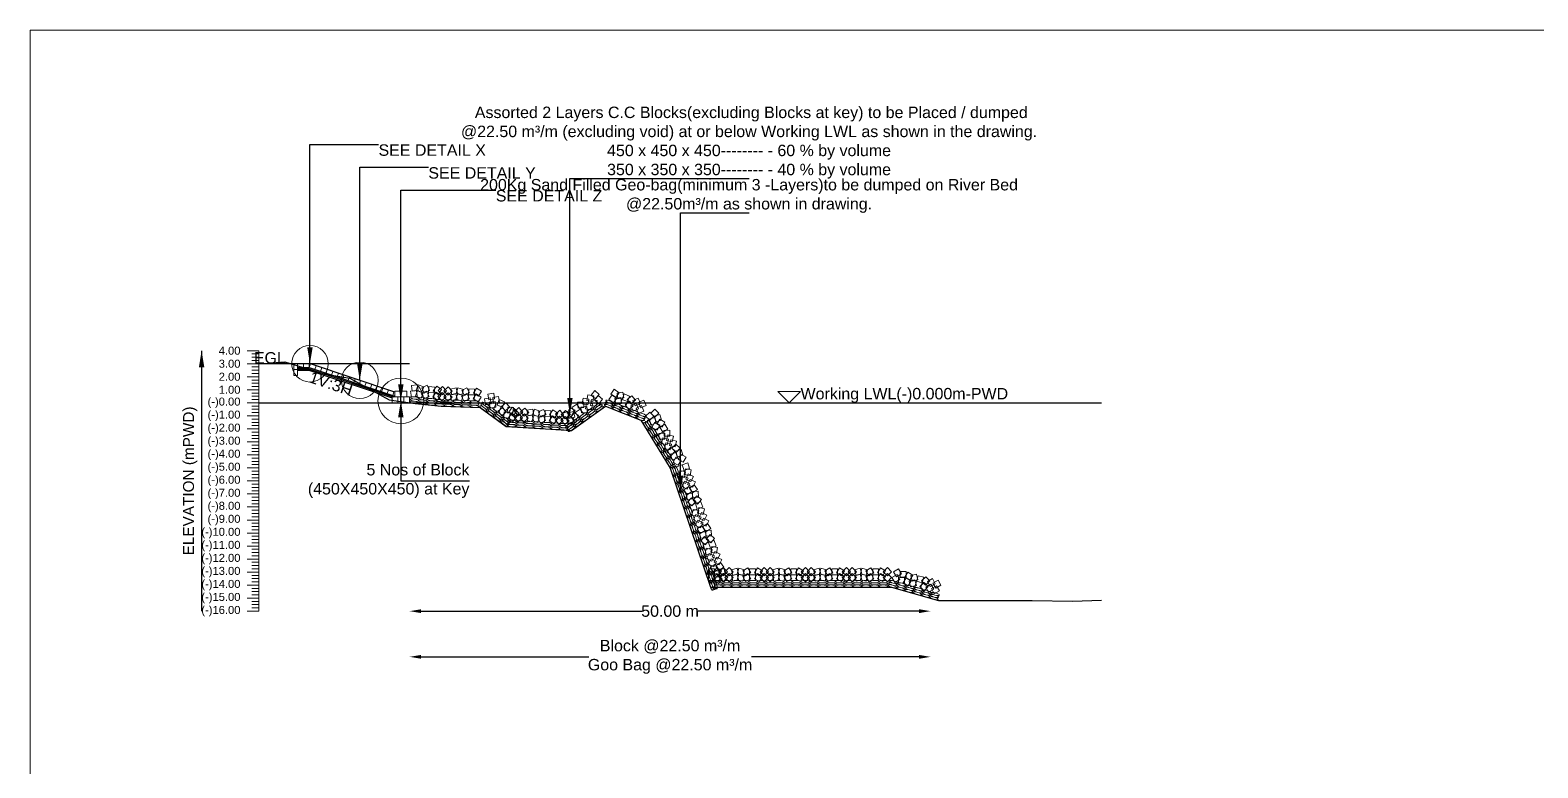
# Model space of a CAD drawing. Header units: inches. Extents: x 89000 to 845017, y -7071 to 0.
# Drawn here: x 400000 to 406595, y -3229 to 0 of the extents above; entities that cross this region are included whole.
import ezdxf

# ---------------------------------------------------------------- set-up
doc = ezdxf.new("R2010")
doc.units = ezdxf.units.IN
doc.header["$LTSCALE"] = 7
doc.header["$MEASUREMENT"] = 0
doc.header["$PDMODE"] = 3
for name, color, linetype, lineweight in [('Cross Section Labels', 7, 'Continuous', 9), ('Existing_Bed_Level for Xsection', 7, 'Continuous', 25), ('Long Section Labels', 7, 'Continuous', 9)]:
    doc.layers.add(name, color=color, linetype=linetype, lineweight=lineweight)
doc.styles.get("Standard").update_dxf_attribs({"font": 'arial.ttf'})
doc.dimstyles.new('Appron Lebeling Style', dxfattribs={"dimtxt": 50, "dimasz": 50, "dimexe": 0.18, "dimexo": 0.0625, "dimgap": 0.09, "dimtad": 0, "dimtih": 1, "dimtoh": 1, "dimdec": 4, "dimzin": 0, "dimdsep": 46, "dimtxsty": 'Standard', "dimcen": 0.09, "dimse1": 1, "dimse2": 1, "dimadec": 0, "dimazin": 0, "dimtfac": 1, "dimtdec": 4, "dimtofl": 0, "dimtmove": 0, "dimatfit": 3, "dimfxl": 1, "dimtolj": 1, "dimtzin": 0, "dimarcsym": 0})
doc.dimstyles.get("Standard").update_dxf_attribs({"dimtxt": 0.18, "dimasz": 0.18, "dimexe": 0.18, "dimexo": 0.0625, "dimgap": 0.09, "dimtad": 0, "dimtih": 1, "dimtoh": 1, "dimdec": 4, "dimzin": 0, "dimdsep": 46, "dimtxsty": 'Standard', "dimcen": 0.09, "dimadec": 0, "dimazin": 0, "dimtfac": 1, "dimtdec": 4, "dimtofl": 0, "dimtmove": 0, "dimatfit": 3, "dimfxl": 1, "dimtolj": 1, "dimtzin": 0, "dimarcsym": 0})

# ---------------------------------------------------------------- blocks, each defined once
blk = doc.blocks.new('*D297')
at = {"layer": 'Cross Section Labels', "color": 0, "lineweight": -2, "transparency": 16777216}
for p, q in [((401710, -2543.3), (402676.7, -2543.3)), ((403888.5, -2543.3), (402921.8, -2543.3))]:
    blk.add_line(p, q, dxfattribs=at)
at = {"layer": 'Cross Section Labels', "color": 0, "transparency": 16777216}
for points in [[(401710, -2535), (401710, -2551.7), (401660, -2543.3)], [(403888.5, -2535), (403888.5, -2551.7), (403938.5, -2543.3)]]:
    blk.add_solid(points, dxfattribs=at)
at = {"layer": 'Defpoints', "color": 0, "transparency": 16777216}
for p in [(401660, -1631.3), (403938.5, -2487.3), (403938.5, -2543.3)]:
    blk.add_point(p, dxfattribs=at)
at = {"layer": 'Cross Section Labels', "color": 0, "transparency": 16777216, "insert": (402799.2, -2543.3), "char_height": 50, "attachment_point": 5}
blk.add_mtext('\\A1;50.00 m', dxfattribs=at)
blk = doc.blocks.new('*D298')
at = {"layer": 'Cross Section Labels', "color": 0, "lineweight": -2, "transparency": 16777216}
for p, q in [((401710, -2743.3), (402443.6, -2743.3)), ((403888.5, -2743.3), (403154.9, -2743.3))]:
    blk.add_line(p, q, dxfattribs=at)
at = {"layer": 'Cross Section Labels', "color": 0, "transparency": 16777216}
for points in [[(401710, -2735), (401710, -2751.7), (401660, -2743.3)], [(403888.5, -2735), (403888.5, -2751.7), (403938.5, -2743.3)]]:
    blk.add_solid(points, dxfattribs=at)
at = {"layer": 'Defpoints', "color": 0, "transparency": 16777216}
for p in [(401660, -1631.3), (403938.5, -2487.3), (403938.5, -2743.3)]:
    blk.add_point(p, dxfattribs=at)
at = {"layer": 'Cross Section Labels', "color": 0, "transparency": 16777216, "insert": (402799.2, -2743.3), "char_height": 50, "attachment_point": 5}
blk.add_mtext('\\A1;Block @22.50 m³/m ^JGoo Bag @22.50 m³/m ', dxfattribs=at)

msp = doc.modelspace()

# ---------------------------------------------------------------- linework, layer by layer
at = {"layer": 'Cross Section Labels'}
for points in [[(400000, 0), (410000, 0), (410000, -7071), (400000, -7071)], [(403319.96904, -1631.32), (403369.96904, -1581.32), (403269.96904, -1581.32)]]:
    msp.add_lwpolyline(points, close=True, dxfattribs=at)
for centre, radius in [((401223.91904, -1460.32), 80), ((401441.94404, -1532.995), 80), ((401621.49404, -1622.77), 100)]:
    msp.add_circle(centre, radius, dxfattribs=at)
at = {"layer": 'Existing_Bed_Level for Xsection'}
for points in [[(401000, -1460.434), (401113.99591, -1452.169), (401284.97579, -1504.78), (401398.9717, -1523.647), (401569.95158, -1618.267), (401683.94749, -1634.797), (401797.9434, -1646.197), (401968.92328, -1652.467), (402082.91919, -1734.547), (402253.89907, -1745.947), (402367.89498, -1752.217), (402516.93451, -1646.71), (402672.03662, -1707.13), (402799.30773, -1917.46), (402976.40425, -2438.44), (403181.22369, -2438.44), (403336.64762, -2438.44), (403563.24983, -2438.44), (403768.07394, -2438.44), (403972.97824, -2497.15), (404100.28388, -2497.15), (404227.59959, -2497.15), (404382.97751, -2497.15), (404559.82018, -2500), (404687.13021, -2495.44)], [(401659.96904, -1460.32), (401000, -1460.32)], [(401595.84404, -1584.295), (401226.55159, -1461.19752), (401223.91904, -1460.32), (401221.14409, -1460.32), (401169.84409, -1460.32)], [(401169.84409, -1477.42), (401221.14409, -1477.42), (401595.84404, -1602.31998)], [(401169.84409, -1483.12), (401220.21911, -1483.12), (401587.86911, -1605.67)], [(401169.84409, -1488.82), (401219.29413, -1488.82), (401583.01904, -1610.06164)], [(401000, -1631.32), (404687.13021, -1631.32)]]:
    msp.add_lwpolyline(points, dxfattribs=at)
at = {"layer": 'Long Section Labels'}
for points in [[(401000, -1403.32), (400950, -1403.32)], [(401000, -1417.57), (400970, -1417.57)], [(401000, -1431.82), (400970, -1431.82)], [(401000, -1446.07), (400970, -1446.07)], [(401000, -2543.32), (401000, -2486.32), (401000, -2429.32), (401000, -2372.32), (401000, -2315.32), (401000, -2258.32), (401000, -2201.32), (401000, -2144.32), (401000, -2087.32), (401000, -2030.32), (401000, -1973.32), (401000, -1916.32), (401000, -1859.32), (401000, -1802.32), (401000, -1745.32), (401000, -1688.32), (401000, -1631.32), (401000, -1574.32), (401000, -1517.32), (401000, -1460.32), (401000, -1403.32)], [(401000, -1460.32), (400950, -1460.32)], [(401000, -1474.57), (400970, -1474.57)], [(401000, -1488.82), (400970, -1488.82)], [(401000, -1503.07), (400970, -1503.07)], [(401000, -1517.32), (400950, -1517.32)], [(401000, -1574.32), (400950, -1574.32)], [(401000, -1531.57), (400970, -1531.57)], [(401000, -1545.82), (400970, -1545.82)], [(401000, -1560.07), (400970, -1560.07)], [(401000, -1631.32), (400950, -1631.32)], [(401000, -1588.57), (400970, -1588.57)], [(401000, -1602.82), (400970, -1602.82)], [(401000, -1617.07), (400970, -1617.07)], [(401000, -1645.57), (400970, -1645.57)], [(401000, -1688.32), (400950, -1688.32)], [(401000, -1659.82), (400970, -1659.82)], [(401000, -1674.07), (400970, -1674.07)], [(401000, -1702.57), (400970, -1702.57)], [(401000, -1745.32), (400950, -1745.32)], [(401000, -1716.82), (400970, -1716.82)], [(401000, -1731.07), (400970, -1731.07)], [(401000, -1759.57), (400970, -1759.57)], [(401000, -1773.82), (400970, -1773.82)], [(401000, -1802.32), (400950, -1802.32)], [(401000, -1788.07), (400970, -1788.07)], [(401000, -1816.57), (400970, -1816.57)], [(401000, -1830.82), (400970, -1830.82)], [(401000, -1845.07), (400970, -1845.07)], [(401000, -1859.32), (400950, -1859.32)], [(401000, -1873.57), (400970, -1873.57)], [(401000, -1887.82), (400970, -1887.82)], [(401000, -1902.07), (400970, -1902.07)], [(401000, -1916.32), (400950, -1916.32)], [(401000, -1973.32), (400950, -1973.32)], [(401000, -1930.57), (400970, -1930.57)], [(401000, -1944.82), (400970, -1944.82)], [(401000, -1959.07), (400970, -1959.07)], [(401000, -2030.32), (400950, -2030.32)], [(401000, -1987.57), (400970, -1987.57)], [(401000, -2001.82), (400970, -2001.82)], [(401000, -2016.07), (400970, -2016.07)], [(401000, -2087.32), (400950, -2087.32)], [(401000, -2044.57), (400970, -2044.57)], [(401000, -2058.82), (400970, -2058.82)], [(401000, -2073.07), (400970, -2073.07)], [(401000, -2101.57), (400970, -2101.57)], [(401000, -2144.32), (400950, -2144.32)], [(401000, -2115.82), (400970, -2115.82)], [(401000, -2130.07), (400970, -2130.07)], [(401000, -2158.57), (400970, -2158.57)], [(401000, -2172.82), (400970, -2172.82)], [(401000, -2201.32), (400950, -2201.32)], [(401000, -2187.07), (400970, -2187.07)], [(401000, -2215.57), (400970, -2215.57)], [(401000, -2229.82), (400970, -2229.82)], [(401000, -2258.32), (400950, -2258.32)], [(401000, -2244.07), (400970, -2244.07)], [(401000, -2272.57), (400970, -2272.57)], [(401000, -2286.82), (400970, -2286.82)], [(401000, -2301.07), (400970, -2301.07)], [(401000, -2315.32), (400950, -2315.32)], [(401000, -2372.32), (400950, -2372.32)], [(401000, -2329.57), (400970, -2329.57)], [(401000, -2343.82), (400970, -2343.82)], [(401000, -2358.07), (400970, -2358.07)], [(401000, -2429.32), (400950, -2429.32)], [(401000, -2386.57), (400970, -2386.57)], [(401000, -2400.82), (400970, -2400.82)], [(401000, -2415.07), (400970, -2415.07)], [(401000, -2486.32), (400950, -2486.32)], [(401000, -2443.57), (400970, -2443.57)], [(401000, -2457.82), (400970, -2457.82)], [(401000, -2472.07), (400970, -2472.07)], [(401000, -2500.57), (400970, -2500.57)], [(401000, -2543.32), (400950, -2543.32)], [(401000, -2514.82), (400970, -2514.82)], [(401000, -2529.07), (400970, -2529.07)]]:
    msp.add_lwpolyline(points, dxfattribs=at)
for points in [[(401169.84409, -1460.32), (401152.74409, -1460.32), (401152.74409, -1485.97), (401169.84409, -1485.97)], [(401169.84409, -1485.97), (401152.74409, -1485.97), (401152.74409, -1511.62), (401169.84409, -1511.62)], [(401195.49409, -1460.32), (401169.84409, -1460.32), (401169.84409, -1477.42), (401195.49409, -1477.42)], [(401221.14409, -1460.32), (401195.49409, -1460.32), (401195.49409, -1477.42), (401221.14409, -1477.42)], [(401250.88531, -1469.30876), (401226.55159, -1461.19752), (401221.14409, -1477.42), (401245.47782, -1485.53124)], [(401275.21904, -1477.42), (401250.88531, -1469.30876), (401245.47782, -1485.53124), (401269.81155, -1493.64248)], [(401299.55277, -1485.53124), (401275.21904, -1477.42), (401269.81155, -1493.64248), (401294.14527, -1501.75373)], [(401323.88649, -1493.64248), (401299.55277, -1485.53124), (401294.14527, -1501.75373), (401318.479, -1509.86497)], [(401348.22022, -1501.75373), (401323.88649, -1493.64248), (401318.479, -1509.86497), (401342.81273, -1517.97621)], [(401372.55395, -1509.86497), (401348.22022, -1501.75373), (401342.81273, -1517.97621), (401367.14645, -1526.08745)], [(401396.88767, -1517.97621), (401372.55395, -1509.86497), (401367.14645, -1526.08745), (401391.48018, -1534.1987)], [(401421.2214, -1526.08745), (401396.88767, -1517.97621), (401391.48018, -1534.1987), (401415.81391, -1542.30994)], [(401445.55513, -1534.1987), (401421.2214, -1526.08745), (401415.81391, -1542.30994), (401440.14763, -1550.42118)], [(401469.88885, -1542.30994), (401445.55513, -1534.1987), (401440.14763, -1550.42118), (401464.48136, -1558.53242)], [(401494.22258, -1550.42118), (401469.88885, -1542.30994), (401464.48136, -1558.53242), (401488.81509, -1566.64366)], [(401518.55631, -1558.53242), (401494.22258, -1550.42118), (401488.81509, -1566.64366), (401513.14881, -1574.75491)], [(401542.89003, -1566.64366), (401518.55631, -1558.53242), (401513.14881, -1574.75491), (401537.48254, -1582.86615)], [(401567.22376, -1574.75491), (401542.89003, -1566.64366), (401537.48254, -1582.86615), (401561.81626, -1590.97739)], [(401591.55749, -1582.86615), (401567.22376, -1574.75491), (401561.81626, -1590.97739), (401586.14999, -1599.08863)], [(401621.49404, -1580.02), (401595.84404, -1580.02), (401595.84404, -1605.67), (401621.49404, -1605.67)], [(401647.14404, -1580.02), (401621.49404, -1580.02), (401621.49404, -1605.67), (401647.14404, -1605.67)], [(401689.89941, -1577.45343), (401664.42777, -1580.47307), (401667.44742, -1605.94471), (401692.91905, -1602.92507)], [(401693.5803, -1552.06892), (401668.10866, -1555.08856), (401671.1283, -1580.56019), (401696.59994, -1577.54055)], [(401718.8247, -1587.07017), (401694.83409, -1577.9942), (401685.75813, -1601.98481), (401709.74874, -1611.06078)], [(401721.37706, -1561.54747), (401697.38645, -1552.47151), (401688.31049, -1576.46212), (401712.3011, -1585.53808)], [(401734.23854, -1580.11848), (401710.85274, -1590.65542), (401721.38968, -1614.04122), (401744.77547, -1603.50428)], [(401736.7909, -1554.59579), (401713.4051, -1565.13273), (401723.94204, -1588.51852), (401747.32784, -1577.98159)], [(401769.92669, -1562.62435), (401744.404, -1560.07199), (401741.85164, -1585.59468), (401767.37433, -1588.14704)], [(401799.30954, -1573.72348), (401778.47346, -1558.76419), (401763.51418, -1579.60028), (401784.35026, -1594.55956)], [(401803.37029, -1560.65613), (401784.57356, -1578.10909), (401802.02652, -1596.90581), (401820.82324, -1579.45285)], [(401846.45654, -1580.3784), (401828.98862, -1561.59558), (401810.2058, -1579.0635), (401827.67373, -1597.84632)], [(401863.59903, -1565.29452), (401838.59754, -1571.02584), (401844.32886, -1596.02733), (401869.33035, -1590.29602)], [(401895.62755, -1573.11719), (401871.113, -1565.57007), (401863.56588, -1590.08463), (401888.08044, -1597.63174)], [(401910.57301, -1565.2086), (401887.8972, -1577.19737), (401899.88597, -1599.87317), (401922.56177, -1587.8844)], [(401944.14863, -1571.13447), (401918.51586, -1570.19449), (401917.57588, -1595.82726), (401943.20865, -1596.76724)], [(401974.17214, -1580.36115), (401952.43534, -1566.74373), (401938.81792, -1588.48053), (401960.55472, -1602.09795)], [(402469.76826, -1578.09572), (402453.38616, -1597.83272), (402473.12316, -1614.21482), (402489.50526, -1594.47781)], [(402575.90362, -1587.46335), (402555.23021, -1572.28006), (402540.04691, -1592.95348), (402560.72033, -1608.13677)], [(401608.66904, -1605.67), (401583.01904, -1605.67), (401583.01904, -1631.32), (401608.66904, -1631.32)], [(401634.31904, -1605.67), (401608.66904, -1605.67), (401608.66904, -1631.32), (401634.31904, -1631.32)], [(401659.96904, -1605.67), (401634.31904, -1605.67), (401634.31904, -1631.32), (401659.96904, -1631.32)], [(401767.37433, -1588.14704), (401741.85164, -1585.59468), (401739.29927, -1611.11738), (401764.82197, -1613.66974)], [(401796.75718, -1599.24617), (401775.9211, -1584.28689), (401760.96181, -1605.12297), (401781.7979, -1620.08226)], [(401802.43031, -1586.2889), (401783.63358, -1603.74186), (401801.08654, -1622.53858), (401819.88326, -1605.08562)], [(401845.51656, -1606.01117), (401828.04864, -1587.22835), (401809.26583, -1604.69627), (401826.73375, -1623.47909)], [(401862.65905, -1590.9273), (401837.65756, -1596.65861), (401843.38888, -1621.6601), (401868.39037, -1615.92879)], [(401894.68757, -1598.74996), (401870.17302, -1591.20284), (401862.6259, -1615.7174), (401887.14046, -1623.26451)], [(401909.63303, -1590.84137), (401886.95722, -1602.83014), (401898.94599, -1625.50594), (401921.62179, -1613.51718)], [(401943.20865, -1596.76724), (401917.57588, -1595.82726), (401916.6359, -1621.46003), (401942.26867, -1622.40001)], [(401973.23216, -1605.99392), (401951.49536, -1592.37651), (401937.87794, -1614.1133), (401959.61474, -1627.73072)], [(402012.72001, -1610.02706), (401987.40157, -1614.13788), (401991.51239, -1639.45633), (402016.83083, -1635.34551)], [(402027.70778, -1589.21146), (402002.38934, -1593.32228), (402006.50016, -1618.64072), (402031.8186, -1614.52991)], [(402037.65487, -1650.32156), (402033.52389, -1625.00639), (402008.20873, -1629.13737), (402012.33971, -1654.45254)], [(402052.64264, -1629.50596), (402048.51166, -1604.19079), (402023.1965, -1608.32177), (402027.32748, -1633.63693)], [(402060.28343, -1647.26599), (402036.29616, -1638.18121), (402027.21137, -1662.16848), (402051.19864, -1671.25326)], [(402075.2712, -1626.45039), (402051.28393, -1617.3656), (402042.19914, -1641.35287), (402066.18641, -1650.43766)], [(402097.59628, -1650.7117), (402081.37306, -1630.84389), (402061.50526, -1647.06711), (402077.72848, -1666.93492)], [(402390.76244, -1637.55867), (402369.82726, -1652.37895), (402384.64755, -1673.31413), (402405.58273, -1658.49385)], [(402420.21851, -1626.65533), (402394.67939, -1629.03778), (402397.06184, -1654.57689), (402422.60095, -1652.19445)], [(402435.03879, -1647.59051), (402409.49968, -1649.97296), (402411.88212, -1675.51207), (402437.42124, -1673.12963)], [(402419.10173, -1610.98825), (402414.76777, -1636.26946), (402440.04898, -1640.60341), (402444.38293, -1615.3222)], [(402433.92201, -1631.92343), (402429.58806, -1657.20464), (402454.86926, -1661.53859), (402459.20321, -1636.25738)], [(402465.30977, -1600.49013), (402440.02512, -1596.17632), (402435.7113, -1621.46096), (402460.99595, -1625.77478)], [(402480.13005, -1621.42531), (402454.8454, -1617.11149), (402450.53158, -1642.39614), (402475.81623, -1646.70996)], [(402484.58854, -1599.03089), (402468.20644, -1618.7679), (402487.94345, -1635.15), (402504.32555, -1615.41299)], [(402566.59316, -1611.36393), (402545.91974, -1596.18064), (402530.73645, -1616.85406), (402551.40986, -1632.03735)], [(402583.30741, -1608.80542), (402557.95134, -1612.67743), (402561.82335, -1638.0335), (402587.17942, -1634.16149)], [(402592.61788, -1584.90484), (402567.26181, -1588.77685), (402571.13382, -1614.13292), (402596.48988, -1610.26091)], [(402613.07148, -1625.43487), (402589.1709, -1616.1244), (402579.86044, -1640.02498), (402603.76102, -1649.33545)], [(402622.38195, -1601.53429), (402598.48137, -1592.22382), (402589.1709, -1616.1244), (402613.07148, -1625.43487)], [(402638.39606, -1644.01466), (402622.3408, -1624.01088), (402602.33702, -1640.06613), (402618.39228, -1660.06991)], [(402647.70653, -1620.11408), (402631.65127, -1600.1103), (402611.64749, -1616.16555), (402627.70274, -1636.16933)], [(402650.85734, -1634.45322), (402627.36948, -1644.76064), (402637.6769, -1668.2485), (402661.16476, -1657.94108)], [(402660.16781, -1610.55264), (402636.67995, -1620.86006), (402646.98736, -1644.34792), (402670.47523, -1634.0405)], [(402685.07058, -1667.23809), (402674.74446, -1643.75845), (402651.26482, -1654.08456), (402661.59094, -1677.56421)], [(402694.38105, -1643.33751), (402684.05493, -1619.85787), (402660.57528, -1630.18398), (402670.9014, -1653.66363)], [(402082.60851, -1671.5273), (402066.38529, -1651.65949), (402046.51749, -1667.88271), (402062.74071, -1687.75052)], [(402099.43183, -1673.22682), (402073.91265, -1670.63955), (402071.32538, -1696.15873), (402096.84456, -1698.746)], [(402114.4196, -1652.41122), (402088.90042, -1649.82395), (402086.31315, -1675.34313), (402111.83233, -1677.9304)], [(402124.09589, -1696.76663), (402103.28029, -1681.77886), (402088.29252, -1702.59446), (402109.10812, -1717.58223)], [(402127.60857, -1690.82341), (402106.28889, -1676.56179), (402092.02727, -1697.88147), (402113.34695, -1712.14309)], [(402129.31498, -1665.23024), (402107.99531, -1650.96862), (402093.73368, -1672.28829), (402115.05336, -1686.54991)], [(402139.08366, -1675.95103), (402118.26806, -1660.96326), (402103.28029, -1681.77886), (402124.09589, -1696.76663)], [(402136.62492, -1677.96223), (402117.31447, -1694.84503), (402134.19728, -1714.15548), (402153.50772, -1697.27267)], [(402138.33133, -1652.36905), (402119.02088, -1669.25186), (402135.90369, -1688.5623), (402155.21414, -1671.6795)], [(402179.10186, -1698.96468), (402162.20368, -1679.66768), (402142.90669, -1696.56586), (402159.80486, -1715.86285)], [(402180.80827, -1673.3715), (402163.9101, -1654.0745), (402144.6131, -1670.97268), (402161.51128, -1690.26968)], [(402196.68794, -1684.40041), (402171.52618, -1689.38119), (402176.50696, -1714.54295), (402201.66872, -1709.56217)], [(402198.39435, -1658.80723), (402173.23259, -1663.78801), (402178.21337, -1688.94977), (402203.37513, -1683.96899)], [(402228.46809, -1693.17776), (402204.1903, -1684.90062), (402195.91316, -1709.17842), (402220.19095, -1717.45556)], [(402230.17451, -1667.58459), (402205.89671, -1659.30745), (402197.61957, -1683.58524), (402221.89737, -1691.86238)], [(402243.64346, -1685.71984), (402220.61914, -1697.02485), (402231.92414, -1720.04917), (402254.94846, -1708.74416)], [(402245.34987, -1660.12666), (402222.32555, -1671.43167), (402233.63056, -1694.45599), (402256.65488, -1683.15098)], [(402276.40538, -1692.38218), (402250.79409, -1690.97351), (402249.38542, -1716.5848), (402274.99671, -1717.99347)], [(402277.81405, -1666.77089), (402252.20276, -1665.36222), (402250.79409, -1690.97351), (402276.40538, -1692.38218)], [(402306.2551, -1702.15649), (402284.77101, -1688.14376), (402270.75828, -1709.62784), (402292.24237, -1723.64057)], [(402307.66377, -1676.5452), (402286.17968, -1662.53247), (402272.16696, -1684.01655), (402293.65104, -1698.02928)], [(402315.12127, -1689.19132), (402296.00846, -1706.29754), (402313.11469, -1725.41035), (402332.2275, -1708.30413)], [(402316.52994, -1663.58003), (402297.41713, -1680.68625), (402314.52336, -1699.79906), (402333.63617, -1682.69284)], [(402357.83958, -1709.69838), (402340.71814, -1690.5992), (402321.61896, -1707.72064), (402338.7404, -1726.81982)], [(402359.24825, -1684.08709), (402342.12681, -1664.98791), (402323.02763, -1682.10935), (402340.14907, -1701.20853)], [(402353.41831, -1668.60125), (402329.35892, -1677.49329), (402338.25097, -1701.55268), (402362.31035, -1692.66063)], [(402368.23859, -1689.53643), (402344.1792, -1698.42847), (402353.07125, -1722.48786), (402377.13063, -1713.59581)], [(402360.48896, -1653.24162), (402349.75476, -1676.53753), (402373.05067, -1687.27174), (402383.78487, -1663.97583)], [(402375.2551, -1694.93058), (402350.15296, -1700.20364), (402355.42602, -1725.30578), (402380.52816, -1720.03272)], [(402376.66377, -1669.31929), (402351.56163, -1674.59235), (402356.83469, -1699.69449), (402381.93683, -1694.42143)], [(402375.30925, -1674.1768), (402364.57504, -1697.47271), (402387.87095, -1708.20692), (402398.60515, -1684.91101)], [(402405.58273, -1658.49385), (402384.64755, -1673.31413), (402399.46783, -1694.24931), (402420.40301, -1679.42902)], [(402728.69424, -1689.49414), (402710.18428, -1671.73734), (402692.42748, -1690.2473), (402710.93744, -1708.0041)], [(402739.72866, -1720.5628), (402732.58685, -1695.92712), (402707.95116, -1703.06893), (402715.09298, -1727.70462)], [(402750.63938, -1676.21509), (402732.12942, -1658.45829), (402714.37263, -1676.96825), (402732.88259, -1694.72505)], [(402761.6738, -1707.28375), (402754.53199, -1682.64807), (402729.8963, -1689.78988), (402737.03812, -1714.42557)], [(402776.48617, -1715.43887), (402754.02102, -1703.05989), (402741.64204, -1725.52505), (402764.10719, -1737.90403)], [(402754.54103, -1728.71792), (402732.07587, -1716.33894), (402719.69689, -1738.8041), (402742.16205, -1751.18308)], [(402768.01011, -1760.0392), (402754.73106, -1738.09406), (402732.78591, -1751.37311), (402746.06497, -1773.31825)], [(402776.77058, -1790.20204), (402776.2278, -1764.55778), (402750.58354, -1765.10056), (402751.12632, -1790.74481)], [(402789.95525, -1746.76015), (402776.6762, -1724.81501), (402754.73106, -1738.09406), (402768.01011, -1760.0392)], [(402798.71572, -1776.92299), (402798.17294, -1751.27873), (402772.52869, -1751.82151), (402773.07147, -1777.46576)], [(402814.42255, -1776.93386), (402789.51773, -1770.79609), (402783.37996, -1795.70092), (402808.28478, -1801.83869)], [(402792.47741, -1790.21291), (402767.57259, -1784.07514), (402761.43482, -1808.97997), (402786.33964, -1815.11774)], [(402799.63105, -1837.0554), (402805.74898, -1812.1457), (402780.83928, -1806.02776), (402774.72134, -1830.93747)], [(402821.64759, -1843.11014), (402803.13763, -1825.35335), (402785.38083, -1843.86331), (402803.8908, -1861.62011)], [(402821.57619, -1823.77635), (402827.69413, -1798.86665), (402802.78442, -1792.74871), (402796.66649, -1817.65842)], [(402843.59274, -1829.83109), (402825.08277, -1812.0743), (402807.32598, -1830.58426), (402825.83594, -1848.34106)], [(402854.62716, -1860.89976), (402847.48534, -1836.26407), (402822.84966, -1843.40588), (402829.99147, -1868.04157)], [(402832.68201, -1874.17881), (402825.5402, -1849.54312), (402800.90451, -1856.68494), (402808.04633, -1881.32062)], [(402847.49438, -1882.33392), (402825.02922, -1869.95494), (402812.65024, -1892.4201), (402835.1154, -1904.79908)], [(402860.34157, -1926.98767), (402852.08629, -1902.70243), (402827.80105, -1910.9577), (402836.05632, -1935.24294)], [(402869.43953, -1869.05487), (402846.97437, -1856.67589), (402834.59539, -1879.14105), (402857.06055, -1891.52003)], [(402884.62681, -1918.7324), (402876.37154, -1894.44716), (402852.08629, -1902.70243), (402860.34157, -1926.98767)], [(402862.41857, -1958.3282), (402867.39685, -1933.16594), (402842.23459, -1928.18766), (402837.25631, -1953.34992)], [(402877.75644, -1961.71265), (402854.75133, -1950.36859), (402843.40727, -1973.37369), (402866.41238, -1984.71775)], [(402874.68132, -2008.99835), (402886.00706, -1985.98422), (402862.99293, -1974.65848), (402851.66719, -1997.67261)], [(402886.70381, -1950.07293), (402891.68209, -1924.91067), (402866.51983, -1919.93239), (402861.54155, -1945.09465)], [(402902.04168, -1953.45738), (402879.03657, -1942.11332), (402867.69251, -1965.11842), (402890.69762, -1976.46248)], [(402898.96656, -2000.74307), (402910.2923, -1977.72894), (402887.27817, -1966.40321), (402875.95243, -1989.41734)], [(402894.8834, -2019.64091), (402880.61966, -1998.32265), (402859.3014, -2012.5864), (402873.56514, -2033.90466)], [(402898.9867, -2052.35457), (402897.30334, -2026.75986), (402871.70864, -2028.44323), (402873.392, -2054.03793)], [(402919.16864, -2011.38564), (402904.9049, -1990.06738), (402883.58664, -2004.33112), (402897.85038, -2025.64938)], [(402923.27195, -2044.09929), (402921.58858, -2018.50459), (402895.99388, -2020.18795), (402897.67724, -2045.78266)], [(402935.98685, -2055.24575), (402916.70507, -2038.33021), (402899.78953, -2057.61198), (402919.0713, -2074.52753)], [(402911.7016, -2063.50103), (402892.41983, -2046.58548), (402875.50428, -2065.86725), (402894.78606, -2082.7828)], [(402918.12847, -2096.98437), (402909.8732, -2072.69912), (402885.58796, -2080.9544), (402893.84323, -2105.23964)], [(402920.20548, -2128.32489), (402925.18376, -2103.16263), (402900.0215, -2098.18435), (402895.04322, -2123.34661)], [(402942.41372, -2088.72909), (402934.15844, -2064.44385), (402909.8732, -2072.69912), (402918.12847, -2096.98437)], [(402944.49072, -2120.06962), (402949.469, -2094.90736), (402924.30674, -2089.92908), (402919.32846, -2115.09134)], [(402935.54334, -2131.70934), (402912.53824, -2120.36528), (402901.19418, -2143.37039), (402924.19928, -2154.71445)], [(402932.46823, -2178.99504), (402943.79397, -2155.98091), (402920.77984, -2144.65517), (402909.4541, -2167.6693)], [(402952.67031, -2189.63761), (402938.40657, -2168.31935), (402917.08831, -2182.58309), (402931.35205, -2203.90135)], [(402959.82859, -2123.45407), (402936.82348, -2112.11001), (402925.47942, -2135.11511), (402948.48453, -2146.45917)], [(402956.75347, -2170.73977), (402968.07921, -2147.72564), (402945.06508, -2136.3999), (402933.73934, -2159.41403)], [(402976.95555, -2181.38233), (402962.69181, -2160.06408), (402941.37355, -2174.32782), (402955.63729, -2195.64608)], [(402956.77361, -2222.35126), (402955.09025, -2196.75656), (402929.49555, -2198.43992), (402931.17891, -2224.03462)], [(402969.48851, -2233.49772), (402950.20674, -2216.58217), (402933.29119, -2235.86394), (402952.57296, -2252.77949)], [(402981.05886, -2214.09599), (402979.37549, -2188.50128), (402953.78079, -2190.18465), (402955.46415, -2215.77935)], [(402993.77375, -2225.24245), (402974.49198, -2208.3269), (402957.57643, -2227.60867), (402976.85821, -2244.52422)], [(403000.20062, -2258.72579), (402991.94535, -2234.44054), (402967.66011, -2242.69582), (402975.91538, -2266.98106)], [(402975.91538, -2266.98106), (402967.66011, -2242.69582), (402943.37487, -2250.95109), (402951.63014, -2275.23633)], [(402977.99239, -2298.32158), (402982.97067, -2273.15933), (402957.80841, -2268.18105), (402952.83013, -2293.3433)], [(402993.33025, -2301.70604), (402970.32515, -2290.36198), (402958.98109, -2313.36708), (402981.98619, -2324.71114)], [(403002.27763, -2290.06631), (403007.25591, -2264.90405), (402982.09365, -2259.92577), (402977.11537, -2285.08803)], [(403017.61549, -2293.45076), (402994.61039, -2282.1067), (402983.26633, -2305.11181), (403006.27143, -2316.45587)], [(403014.54038, -2340.73646), (403025.86612, -2317.72233), (403002.85199, -2306.39659), (402991.52625, -2329.41072)], [(402990.25514, -2348.99173), (403001.58088, -2325.9776), (402978.56675, -2314.65187), (402967.24101, -2337.666)], [(402993.46078, -2358.07), (402967.81078, -2358.07), (402967.81078, -2383.72), (402993.46078, -2383.72)], [(403010.45722, -2359.6343), (402996.19348, -2338.31604), (402974.87522, -2352.57978), (402989.13896, -2373.89804)], [(403014.56052, -2392.34795), (403012.87716, -2366.75325), (402987.28246, -2368.43661), (402988.96582, -2394.03132)], [(403023.80224, -2366.19023), (403001.58101, -2353.37854), (402988.76932, -2375.59977), (403010.99054, -2388.41146)], [(403034.74246, -2351.37903), (403020.47872, -2330.06077), (402999.16046, -2344.32451), (403013.4242, -2365.64277)], [(403038.84576, -2384.09268), (403037.1624, -2358.49798), (403011.5677, -2360.18134), (403013.25106, -2385.77604)], [(403031.943, -2352.75771), (403013.79849, -2370.88778), (403031.92856, -2389.03229), (403050.07307, -2370.90222)], [(403075.72307, -2370.88778), (403057.57856, -2352.75771), (403039.44849, -2370.90222), (403057.593, -2389.03229)], [(403092.30127, -2355.18583), (403067.52661, -2361.82951), (403074.17028, -2386.60417), (403098.94495, -2379.96049)], [(403124.59495, -2361.82951), (403099.82028, -2355.18583), (403093.17661, -2379.96049), (403117.95127, -2386.60417)], [(403139.24054, -2353.37854), (403117.01932, -2366.19023), (403129.83101, -2388.41146), (403152.05224, -2375.59977)], [(403173.01078, -2358.07), (403147.36078, -2358.07), (403147.36078, -2383.72), (403173.01078, -2383.72)], [(403203.35224, -2366.19023), (403181.13101, -2353.37854), (403168.31932, -2375.59977), (403190.54054, -2388.41146)], [(403211.493, -2352.75771), (403193.34849, -2370.88778), (403211.47856, -2389.03229), (403229.62307, -2370.90222)], [(403255.27307, -2370.88778), (403237.12856, -2352.75771), (403218.99849, -2370.90222), (403237.143, -2389.03229)], [(403271.85127, -2355.18583), (403247.07661, -2361.82951), (403253.72028, -2386.60417), (403278.49495, -2379.96049)], [(403304.14495, -2361.82951), (403279.37028, -2355.18583), (403272.72661, -2379.96049), (403297.50127, -2386.60417)], [(403318.79054, -2353.37854), (403296.56932, -2366.19023), (403309.38101, -2388.41146), (403331.60224, -2375.59977)], [(403352.56078, -2358.07), (403326.91078, -2358.07), (403326.91078, -2383.72), (403352.56078, -2383.72)], [(403382.90224, -2366.19023), (403360.68101, -2353.37854), (403347.86932, -2375.59977), (403370.09054, -2388.41146)], [(403391.043, -2352.75771), (403372.89849, -2370.88778), (403391.02856, -2389.03229), (403409.17307, -2370.90222)], [(403434.82307, -2370.88778), (403416.67856, -2352.75771), (403398.54849, -2370.90222), (403416.693, -2389.03229)], [(403451.40127, -2355.18583), (403426.62661, -2361.82951), (403433.27028, -2386.60417), (403458.04495, -2379.96049)], [(403483.69495, -2361.82951), (403458.92028, -2355.18583), (403452.27661, -2379.96049), (403477.05127, -2386.60417)], [(403498.34054, -2353.37854), (403476.11932, -2366.19023), (403488.93101, -2388.41146), (403511.15224, -2375.59977)], [(403532.11078, -2358.07), (403506.46078, -2358.07), (403506.46078, -2383.72), (403532.11078, -2383.72)], [(403562.45224, -2366.19023), (403540.23101, -2353.37854), (403527.41932, -2375.59977), (403549.64054, -2388.41146)], [(403570.593, -2352.75771), (403552.44849, -2370.88778), (403570.57856, -2389.03229), (403588.72307, -2370.90222)], [(403614.37307, -2370.88778), (403596.22856, -2352.75771), (403578.09849, -2370.90222), (403596.243, -2389.03229)], [(403630.95127, -2355.18583), (403606.17661, -2361.82951), (403612.82028, -2386.60417), (403637.59495, -2379.96049)], [(403663.24495, -2361.82951), (403638.47028, -2355.18583), (403631.82661, -2379.96049), (403656.60127, -2386.60417)], [(403677.89054, -2353.37854), (403655.66932, -2366.19023), (403668.48101, -2388.41146), (403690.70224, -2375.59977)], [(403711.66078, -2358.07), (403686.01078, -2358.07), (403686.01078, -2383.72), (403711.66078, -2383.72)], [(403742.00224, -2366.19023), (403719.78101, -2353.37854), (403706.96932, -2375.59977), (403729.19054, -2388.41146)], [(403750.143, -2352.75771), (403731.99849, -2370.88778), (403750.12856, -2389.03229), (403768.27307, -2370.90222)], [(403811.5298, -2380.62073), (403799.08092, -2358.19423), (403776.65442, -2370.64312), (403789.10331, -2393.06962)], [(403831.79169, -2370.09247), (403806.14541, -2369.65521), (403805.70815, -2395.30148), (403831.35442, -2395.73875)], [(403861.00624, -2385.37415), (403839.01985, -2372.16352), (403825.80921, -2394.14991), (403847.7956, -2407.36055)], [(402993.46078, -2383.72), (402967.81078, -2383.72), (402967.81078, -2409.37), (402993.46078, -2409.37)], [(403023.80224, -2391.84023), (403001.58101, -2379.02854), (402988.76932, -2401.24977), (403010.99054, -2414.06146)], [(403027.27542, -2403.49441), (403007.99365, -2386.57886), (402991.0781, -2405.86064), (403010.35987, -2422.77619)], [(403031.943, -2378.40771), (403013.79849, -2396.53778), (403031.92856, -2414.68229), (403050.07307, -2396.55222)], [(403051.56066, -2395.23914), (403032.27889, -2378.32359), (403015.36334, -2397.60536), (403034.64511, -2414.52091)], [(403075.72307, -2396.53778), (403057.57856, -2378.40771), (403039.44849, -2396.55222), (403057.593, -2414.68229)], [(403092.30127, -2380.83583), (403067.52661, -2387.47951), (403074.17028, -2412.25417), (403098.94495, -2405.61049)], [(403124.59495, -2387.47951), (403099.82028, -2380.83583), (403093.17661, -2405.61049), (403117.95127, -2412.25417)], [(403139.24054, -2379.02854), (403117.01932, -2391.84023), (403129.83101, -2414.06146), (403152.05224, -2401.24977)], [(403173.01078, -2383.72), (403147.36078, -2383.72), (403147.36078, -2409.37), (403173.01078, -2409.37)], [(403203.35224, -2391.84023), (403181.13101, -2379.02854), (403168.31932, -2401.24977), (403190.54054, -2414.06146)], [(403211.493, -2378.40771), (403193.34849, -2396.53778), (403211.47856, -2414.68229), (403229.62307, -2396.55222)], [(403255.27307, -2396.53778), (403237.12856, -2378.40771), (403218.99849, -2396.55222), (403237.143, -2414.68229)], [(403271.85127, -2380.83583), (403247.07661, -2387.47951), (403253.72028, -2412.25417), (403278.49495, -2405.61049)], [(403304.14495, -2387.47951), (403279.37028, -2380.83583), (403272.72661, -2405.61049), (403297.50127, -2412.25417)], [(403318.79054, -2379.02854), (403296.56932, -2391.84023), (403309.38101, -2414.06146), (403331.60224, -2401.24977)], [(403352.56078, -2383.72), (403326.91078, -2383.72), (403326.91078, -2409.37), (403352.56078, -2409.37)], [(403382.90224, -2391.84023), (403360.68101, -2379.02854), (403347.86932, -2401.24977), (403370.09054, -2414.06146)], [(403391.043, -2378.40771), (403372.89849, -2396.53778), (403391.02856, -2414.68229), (403409.17307, -2396.55222)], [(403434.82307, -2396.53778), (403416.67856, -2378.40771), (403398.54849, -2396.55222), (403416.693, -2414.68229)], [(403451.40127, -2380.83583), (403426.62661, -2387.47951), (403433.27028, -2412.25417), (403458.04495, -2405.61049)], [(403483.69495, -2387.47951), (403458.92028, -2380.83583), (403452.27661, -2405.61049), (403477.05127, -2412.25417)], [(403498.34054, -2379.02854), (403476.11932, -2391.84023), (403488.93101, -2414.06146), (403511.15224, -2401.24977)], [(403532.11078, -2383.72), (403506.46078, -2383.72), (403506.46078, -2409.37), (403532.11078, -2409.37)], [(403562.45224, -2391.84023), (403540.23101, -2379.02854), (403527.41932, -2401.24977), (403549.64054, -2414.06146)], [(403570.593, -2378.40771), (403552.44849, -2396.53778), (403570.57856, -2414.68229), (403588.72307, -2396.55222)], [(403614.37307, -2396.53778), (403596.22856, -2378.40771), (403578.09849, -2396.55222), (403596.243, -2414.68229)], [(403630.95127, -2380.83583), (403606.17661, -2387.47951), (403612.82028, -2412.25417), (403637.59495, -2405.61049)], [(403663.24495, -2387.47951), (403638.47028, -2380.83583), (403631.82661, -2405.61049), (403656.60127, -2412.25417)], [(403677.89054, -2379.02854), (403655.66932, -2391.84023), (403668.48101, -2414.06146), (403690.70224, -2401.24977)], [(403711.66078, -2383.72), (403686.01078, -2383.72), (403686.01078, -2409.37), (403711.66078, -2409.37)], [(403742.00224, -2391.84023), (403719.78101, -2379.02854), (403706.96932, -2401.24977), (403729.19054, -2414.06146)], [(403750.143, -2378.40771), (403731.99849, -2396.53778), (403750.12856, -2414.68229), (403768.27307, -2396.55222)], [(403804.46475, -2405.27854), (403792.01586, -2382.85204), (403769.58937, -2395.30093), (403782.03825, -2417.72742)], [(403824.72663, -2394.75028), (403799.08036, -2394.31302), (403798.6431, -2419.95929), (403824.28937, -2420.39655)], [(403853.94119, -2410.03196), (403831.9548, -2396.82132), (403818.74416, -2418.80772), (403840.73055, -2432.01836)], [(403870.348, -2405.94189), (403845.45747, -2412.13737), (403851.65296, -2437.0279), (403876.54349, -2430.83242)], [(403877.41306, -2381.28408), (403852.52253, -2387.47956), (403858.71801, -2412.37009), (403883.60854, -2406.17461)], [(403901.51972, -2419.75357), (403876.86191, -2412.68852), (403869.79686, -2437.34633), (403894.45467, -2444.41138)], [(403908.58478, -2395.09576), (403883.92697, -2388.03071), (403876.86191, -2412.68852), (403901.51972, -2419.75357)], [(403928.45087, -2435.91697), (403910.61807, -2417.48023), (403892.18132, -2435.31303), (403910.01413, -2453.74978)], [(403935.51593, -2411.25916), (403917.68312, -2392.82242), (403899.24638, -2410.65522), (403917.07918, -2429.09197)], [(403939.9766, -2425.24634), (403917.54019, -2437.67737), (403929.97122, -2460.11377), (403952.40762, -2447.68275)], [(403947.04165, -2400.58853), (403924.60525, -2413.01956), (403937.03627, -2435.45596), (403959.47267, -2423.02494)], [(403977.06941, -2454.73391), (403964.62052, -2432.30742), (403942.19402, -2444.75631), (403954.64291, -2467.1828)], [(403984.13446, -2430.07611), (403971.68557, -2407.64961), (403949.25908, -2420.0985), (403961.70796, -2442.52499)]]:
    msp.add_lwpolyline(points, close=True, dxfattribs=at)
for centre, major_axis in [((401679.43758, -1629.24737), (18.77326, -2.72222)), ((401680.82813, -1619.65766), (18.77326, -2.72222)), ((401682.21869, -1610.06796), (18.77326, -2.72222)), ((401716.94698, -1633.2279), (18.87545, -1.88761)), ((401717.9112, -1623.58599), (18.87545, -1.88761)), ((401718.87543, -1613.94409), (18.87545, -1.88761)), ((401754.69788, -1637.00313), (18.87545, -1.88761)), ((401755.66211, -1627.36122), (18.87545, -1.88761)), ((401756.62633, -1617.71931), (18.87545, -1.88761)), ((401792.44878, -1640.77835), (18.87545, -1.88761)), ((401793.41301, -1631.13645), (18.87545, -1.88761)), ((401794.37723, -1621.49454), (18.87545, -1.88761)), ((401830.03216, -1642.52547), (18.95686, -0.69517)), ((401830.38726, -1632.84198), (18.95686, -0.69517)), ((401830.74237, -1623.15849), (18.95686, -0.69517)), ((401867.94588, -1643.9158), (18.95686, -0.69517)), ((401868.30098, -1634.23231), (18.95686, -0.69517)), ((401868.65608, -1624.54882), (18.95686, -0.69517)), ((401905.85959, -1645.30614), (18.95686, -0.69517)), ((401906.2147, -1635.62264), (18.95686, -0.69517)), ((401906.5698, -1625.93915), (18.95686, -0.69517)), ((401943.77331, -1646.69647), (18.95686, -0.69517)), ((401944.12841, -1637.01298), (18.95686, -0.69517)), ((401944.48351, -1627.32949), (18.95686, -0.69517)), ((401981.97517, -1655.89445), (15.39429, -11.08429)), ((401987.63722, -1648.03078), (15.39429, -11.08429)), ((401993.29927, -1640.16711), (15.39429, -11.08429)), ((402480.96488, -1642.49264), (15.48273, 10.96042)), ((402486.56365, -1650.40149), (15.48273, 10.96042)), ((402492.16243, -1658.31033), (15.48273, 10.96042)), ((402528.95971, -1646.19478), (17.67581, -6.88561)), ((402532.477, -1637.16567), (17.67581, -6.88561)), ((402535.99428, -1628.13656), (17.67581, -6.88561)), ((402567.82861, -1650.93689), (17.67581, -6.88561)), ((402571.3459, -1641.90778), (17.67581, -6.88561)), ((402606.69751, -1655.67899), (17.67581, -6.88561)), ((402012.76376, -1678.06303), (15.39429, -11.08429)), ((402018.4258, -1670.19936), (15.39429, -11.08429)), ((402024.08785, -1662.33569), (15.39429, -11.08429)), ((402043.55234, -1700.23161), (15.39429, -11.08429)), ((402049.21439, -1692.36794), (15.39429, -11.08429)), ((402054.87644, -1684.50427), (15.39429, -11.08429)), ((402074.34093, -1722.40019), (15.39429, -11.08429)), ((402080.00298, -1714.53652), (15.39429, -11.08429)), ((402085.66502, -1706.67284), (15.39429, -11.08429)), ((402108.35802, -1711.96434), (18.92758, -1.26199)), ((402146.21317, -1714.48831), (18.92758, -1.26199)), ((402184.06833, -1717.01228), (18.92758, -1.26199)), ((402221.92348, -1719.53626), (18.92758, -1.26199)), ((402388.06851, -1708.25517), (15.48273, 10.96042)), ((402393.66729, -1716.16402), (15.48273, 10.96042)), ((402399.26606, -1724.07287), (15.48273, 10.96042)), ((402419.03397, -1686.33433), (15.48273, 10.96042)), ((402424.63274, -1694.24318), (15.48273, 10.96042)), ((402430.23151, -1702.15202), (15.48273, 10.96042)), ((402449.99942, -1664.41349), (15.48273, 10.96042)), ((402455.5982, -1672.32233), (15.48273, 10.96042)), ((402461.19697, -1680.23118), (15.48273, 10.96042)), ((402564.31132, -1659.966), (17.67581, -6.88561)), ((402599.66293, -1673.73721), (17.67581, -6.88561)), ((402603.18022, -1664.7081), (17.67581, -6.88561)), ((402635.01455, -1687.50842), (17.67581, -6.88561)), ((402638.53184, -1678.47932), (17.67581, -6.88561)), ((402642.04912, -1669.45021), (17.67581, -6.88561)), ((402670.36616, -1701.27964), (17.67581, -6.88561)), ((402673.88345, -1692.25053), (17.67581, -6.88561)), ((402677.40074, -1683.22142), (17.67581, -6.88561)), ((402702.2082, -1728.91596), (9.8206, -16.22965)), ((402710.49859, -1723.89943), (9.8206, -16.22965)), ((402107.06873, -1731.3014), (18.92758, -1.26199)), ((402107.71338, -1721.63287), (18.92758, -1.26199)), ((402144.92389, -1733.82538), (18.92758, -1.26199)), ((402145.56853, -1724.15684), (18.92758, -1.26199)), ((402182.77904, -1736.34935), (18.92758, -1.26199)), ((402183.42368, -1726.68082), (18.92758, -1.26199)), ((402220.63419, -1738.87332), (18.92758, -1.26199)), ((402221.27883, -1729.20479), (18.92758, -1.26199)), ((402258.43612, -1741.34422), (18.94097, -1.04179)), ((402258.96828, -1731.66885), (18.94097, -1.04179)), ((402259.50045, -1721.99347), (18.94097, -1.04179)), ((402296.31806, -1743.42781), (18.94097, -1.04179)), ((402296.85023, -1733.75243), (18.94097, -1.04179)), ((402297.38239, -1724.07705), (18.94097, -1.04179)), ((402334.2, -1745.51139), (18.94097, -1.04179)), ((402334.73217, -1735.83601), (18.94097, -1.04179)), ((402335.26433, -1726.16063), (18.94097, -1.04179)), ((402357.10306, -1730.17602), (15.48273, 10.96042)), ((402362.70183, -1738.08486), (15.48273, 10.96042)), ((402368.3006, -1745.99371), (15.48273, 10.96042)), ((402693.91781, -1733.93249), (9.8206, -16.22965)), ((402713.559, -1766.39179), (9.8206, -16.22965)), ((402721.84939, -1761.37526), (9.8206, -16.22965)), ((402730.13978, -1756.35873), (9.8206, -16.22965)), ((402741.49058, -1793.83457), (9.8206, -16.22965)), ((402749.78097, -1788.81804), (9.8206, -16.22965)), ((402733.20019, -1798.8511), (9.8206, -16.22965)), ((402752.84139, -1831.31041), (9.8206, -16.22965)), ((402761.13177, -1826.29388), (9.8206, -16.22965)), ((402769.42216, -1821.27735), (9.8206, -16.22965)), ((402772.48258, -1863.76971), (9.8206, -16.22965)), ((402780.77296, -1858.75318), (9.8206, -16.22965)), ((402789.06335, -1853.73665), (9.8206, -16.22965)), ((402792.12377, -1896.22902), (9.8206, -16.22965)), ((402800.41415, -1891.21249), (9.8206, -16.22965)), ((402808.70454, -1886.19596), (9.8206, -16.22965)), ((402809.06234, -1931.10205), (6.10523, -17.96029)), ((402818.23676, -1927.98339), (6.10523, -17.96029)), ((402827.41119, -1924.86473), (6.10523, -17.96029)), ((402821.2728, -1967.02262), (6.10523, -17.96029)), ((402830.44723, -1963.90396), (6.10523, -17.96029)), ((402839.62165, -1960.7853), (6.10523, -17.96029)), ((402851.83212, -1996.70587), (6.10523, -17.96029)), ((402833.48327, -2002.94319), (6.10523, -17.96029)), ((402842.65769, -1999.82453), (6.10523, -17.96029)), ((402845.69373, -2038.86376), (6.10523, -17.96029)), ((402854.86816, -2035.7451), (6.10523, -17.96029)), ((402864.04258, -2032.62644), (6.10523, -17.96029)), ((402857.9042, -2074.78433), (6.10523, -17.96029)), ((402867.07862, -2071.66567), (6.10523, -17.96029)), ((402870.11466, -2110.7049), (6.10523, -17.96029)), ((402876.25305, -2068.54701), (6.10523, -17.96029)), ((402879.28909, -2107.58624), (6.10523, -17.96029)), ((402888.46351, -2104.46758), (6.10523, -17.96029)), ((402882.32513, -2146.62547), (6.10523, -17.96029)), ((402891.49955, -2143.50681), (6.10523, -17.96029)), ((402894.5356, -2182.54604), (6.10523, -17.96029)), ((402900.67398, -2140.38815), (6.10523, -17.96029)), ((402903.71002, -2179.42738), (6.10523, -17.96029)), ((402912.88444, -2176.30873), (6.10523, -17.96029)), ((402906.74606, -2218.46661), (6.10523, -17.96029)), ((402915.92049, -2215.34796), (6.10523, -17.96029)), ((402918.95653, -2254.38719), (6.10523, -17.96029)), ((402925.09491, -2212.2293), (6.10523, -17.96029)), ((402928.13095, -2251.26853), (6.10523, -17.96029)), ((402937.30538, -2248.14987), (6.10523, -17.96029)), ((402931.16699, -2290.30776), (6.10523, -17.96029)), ((402940.34142, -2287.1891), (6.10523, -17.96029)), ((402943.37746, -2326.22833), (6.10523, -17.96029)), ((402949.51584, -2284.07044), (6.10523, -17.96029)), ((402952.55188, -2323.10967), (6.10523, -17.96029)), ((402961.72631, -2319.99101), (6.10523, -17.96029)), ((402955.58792, -2362.1489), (6.10523, -17.96029)), ((402964.76235, -2359.03024), (6.10523, -17.96029)), ((402973.93677, -2355.91158), (6.10523, -17.96029)), ((402986.14724, -2391.83215), (6.10523, -17.96029)), ((402967.79839, -2398.06947), (6.10523, -17.96029)), ((402976.97281, -2394.95081), (6.10523, -17.96029)), ((402980.00885, -2433.99004), (6.10523, -17.96029)), ((402989.18328, -2430.87138), (6.10523, -17.96029)), ((402998.3577, -2427.75272), (6.10523, -17.96029)), ((403011.29038, -2414.215), (18.9696, 0)), ((403011.29038, -2423.905), (18.9696, 0)), ((403011.29038, -2433.595), (18.9696, 0)), ((403049.22958, -2414.215), (18.9696, 0)), ((403049.22958, -2423.905), (18.9696, 0)), ((403049.22958, -2433.595), (18.9696, 0)), ((403087.16878, -2414.215), (18.9696, 0)), ((403087.16878, -2423.905), (18.9696, 0)), ((403087.16878, -2433.595), (18.9696, 0)), ((403125.10798, -2414.215), (18.9696, 0)), ((403125.10798, -2423.905), (18.9696, 0)), ((403125.10798, -2433.595), (18.9696, 0)), ((403163.04718, -2414.215), (18.9696, 0)), ((403163.04718, -2423.905), (18.9696, 0)), ((403163.04718, -2433.595), (18.9696, 0)), ((403200.98638, -2414.215), (18.9696, 0)), ((403200.98638, -2423.905), (18.9696, 0)), ((403200.98638, -2433.595), (18.9696, 0)), ((403238.92558, -2414.215), (18.9696, 0)), ((403238.92558, -2423.905), (18.9696, 0)), ((403238.92558, -2433.595), (18.9696, 0)), ((403276.86478, -2414.215), (18.9696, 0)), ((403276.86478, -2423.905), (18.9696, 0)), ((403276.86478, -2433.595), (18.9696, 0)), ((403314.80398, -2414.215), (18.9696, 0)), ((403314.80398, -2423.905), (18.9696, 0)), ((403314.80398, -2433.595), (18.9696, 0)), ((403352.74318, -2414.215), (18.9696, 0)), ((403352.74318, -2423.905), (18.9696, 0)), ((403352.74318, -2433.595), (18.9696, 0)), ((403390.68238, -2414.215), (18.9696, 0)), ((403390.68238, -2423.905), (18.9696, 0)), ((403390.68238, -2433.595), (18.9696, 0)), ((403428.62158, -2414.215), (18.9696, 0)), ((403428.62158, -2423.905), (18.9696, 0)), ((403428.62158, -2433.595), (18.9696, 0)), ((403466.56078, -2414.215), (18.9696, 0)), ((403466.56078, -2423.905), (18.9696, 0)), ((403466.56078, -2433.595), (18.9696, 0)), ((403504.49998, -2414.215), (18.9696, 0)), ((403504.49998, -2423.905), (18.9696, 0)), ((403504.49998, -2433.595), (18.9696, 0)), ((403542.43918, -2414.215), (18.9696, 0)), ((403542.43918, -2423.905), (18.9696, 0)), ((403542.43918, -2433.595), (18.9696, 0)), ((403580.37838, -2414.215), (18.9696, 0)), ((403580.37838, -2423.905), (18.9696, 0)), ((403580.37838, -2433.595), (18.9696, 0)), ((403618.31758, -2414.215), (18.9696, 0)), ((403618.31758, -2423.905), (18.9696, 0)), ((403618.31758, -2433.595), (18.9696, 0)), ((403656.25678, -2414.215), (18.9696, 0)), ((403656.25678, -2423.905), (18.9696, 0)), ((403656.25678, -2433.595), (18.9696, 0)), ((403694.19598, -2414.215), (18.9696, 0)), ((403694.19598, -2423.905), (18.9696, 0)), ((403694.19598, -2433.595), (18.9696, 0)), ((403732.13518, -2414.215), (18.9696, 0)), ((403732.13518, -2423.905), (18.9696, 0)), ((403732.13518, -2433.595), (18.9696, 0)), ((403771.33151, -2434.33341), (18.23582, -5.225)), ((403774.00053, -2425.01824), (18.23582, -5.225)), ((403776.66955, -2415.70307), (18.23582, -5.225)), ((403807.80315, -2444.78341), (18.23582, -5.225)), ((403810.47217, -2435.46824), (18.23582, -5.225)), ((403813.14119, -2426.15307), (18.23582, -5.225)), ((403846.9438, -2445.91824), (18.23582, -5.225)), ((403849.61282, -2436.60307), (18.23582, -5.225)), ((403886.08446, -2447.05307), (18.23582, -5.225)), ((403844.27478, -2455.23341), (18.23582, -5.225)), ((403880.74642, -2465.68341), (18.23582, -5.225)), ((403883.41544, -2456.36824), (18.23582, -5.225)), ((403917.21806, -2476.13341), (18.23582, -5.225)), ((403919.88708, -2466.81824), (18.23582, -5.225)), ((403922.5561, -2457.50307), (18.23582, -5.225)), ((403953.6897, -2486.58341), (18.23582, -5.225)), ((403956.35872, -2477.26824), (18.23582, -5.225)), ((403959.02774, -2467.95307), (18.23582, -5.225))]:
    msp.add_ellipse(centre, major_axis=major_axis, ratio=0.255, dxfattribs=at)

# ---------------------------------------------------------------- texts
at = {"layer": 'Cross Section Labels', "char_height": 50}
for s, insert, attachment_point in [(' Assorted 2 Layers C.C Blocks(excluding Blocks at key) to be Placed / dumped^J@22.50 m³/m (excluding void) at or below Working LWL as shown in the drawing.^J450 x 450 x 450-------- - 60 % by volume^J350 x 350 x 350-------- - 40 % by volume', (403144.71523, -650), 8), ('SEE DETAIL X', (401523.91904, -500), 1), ('SEE DETAIL Y', (401741.94404, -600), 1), ('200Kg Sand Filled Geo-bag(minimum 3 -Layers)to be dumped on River Bed^J@22.50m³/m as shown in drawing.', (403144.71523, -800), 8), ('SEE DETAIL Z', (402036.91904, -700), 1), ('EGL', (401118.54409, -1460.32), 9), ('Working LWL(-)0.000m-PWD', (403369.96904, -1631.32), 7), ('5 Nos of Block ^J(450X450X450) at Key', (401921.49404, -1973.32), 6)]:
    msp.add_mtext(s, dxfattribs=dict(at, insert=insert, attachment_point=attachment_point))
at = {"layer": 'Cross Section Labels', "insert": (401323.91905, -1523.69497), "char_height": 50, "attachment_point": 2, "rotation": 341.565051177}
msp.add_mtext('1V:3H', dxfattribs=at)
at = {"layer": 'Long Section Labels', "char_height": 35, "attachment_point": 6}
for s, insert in [('4.00', (400920, -1403.32)), ('3.00', (400920, -1460.32)), ('2.00', (400920, -1517.32)), ('1.00', (400920, -1574.32)), ('(-)0.00', (400920, -1631.32)), ('(-)1.00', (400920, -1688.32)), ('(-)2.00', (400920, -1745.32)), ('(-)3.00', (400920, -1802.32)), ('(-)4.00', (400920, -1859.32)), ('(-)5.00', (400920, -1916.32)), ('(-)6.00', (400920, -1973.32)), ('(-)7.00', (400920, -2030.32)), ('(-)8.00', (400920, -2087.32)), ('(-)9.00', (400920, -2144.32)), ('(-)10.00', (400920, -2201.32)), ('(-)11.00', (400920, -2258.32)), ('(-)12.00', (400920, -2315.32)), ('(-)13.00', (400920, -2372.32)), ('(-)14.00', (400920, -2429.32)), ('(-)15.00', (400920, -2486.32)), ('(-)16.00', (400920, -2543.32))]:
    msp.add_mtext(s, dxfattribs=dict(at, insert=insert))
at = {"layer": 'Long Section Labels', "insert": (400700, -1973.32), "char_height": 48, "attachment_point": 5, "rotation": 90}
msp.add_mtext('ELEVATION (mPWD)', dxfattribs=at)

# ---------------------------------------------------------------- dimensions: what is measured, and where the dimension line sits
at = {"layer": 'Cross Section Labels'}
for base, text, picture, middle in [((403938.50298, -2543.32), '50.00 m', '*D297', (402799.23601, -2543.32)), ((403938.50298, -2743.32), 'Block @22.50 m³/m ^JGoo Bag @22.50 m³/m ', '*D298', (402799.23601, -2743.32))]:
    dim = msp.add_linear_dim(base=base, p1=(401659.96904, -1631.32), p2=(403938.50298, -2487.27201), text=text, dimstyle='Appron Lebeling Style', dxfattribs=at)
    dim.commit()
    dim.dimension.update_dxf_attribs({"geometry": picture, "text_midpoint": middle})

# ---------------------------------------------------------------- leaders
at = {"layer": 'Cross Section Labels', "annotation_type": 0, "has_hookline": 1}
for points, hookline_direction, text_width in [([(401223.91904, -1460.32), (401223.91904, -500), (401523.82904, -500)], 0, 466.13233), ([(401441.94404, -1532.995), (401441.94404, -600), (401741.85404, -600)], 0, 466.03001), ([(402361.17804, -1682.00835), (402361.17804, -650), (403144.62523, -650)], 0, 2510.77763), ([(401621.49404, -1622.77), (401621.49404, -700), (402036.82904, -700)], 0, 460.91405), ([(402844.71523, -2021.56887), (402844.71523, -800), (403144.62523, -800)], 0, 2345.7367), ([(401621.49404, -1622.77), (401621.49404, -1973.32), (401921.58404, -1973.32)], 1, 701.90996)]:
    msp.add_leader(points, dimstyle='Standard', override={"dimasz": 72}, dxfattribs=dict(at, hookline_direction=hookline_direction, text_width=text_width))
at = {"layer": 'Long Section Labels'}
msp.add_leader([(400750, -1403.32), (400750, -2543.32)], dimstyle='Standard', override={"dimasz": 72}, dxfattribs=at)

doc.saveas('drawing.dxf')
